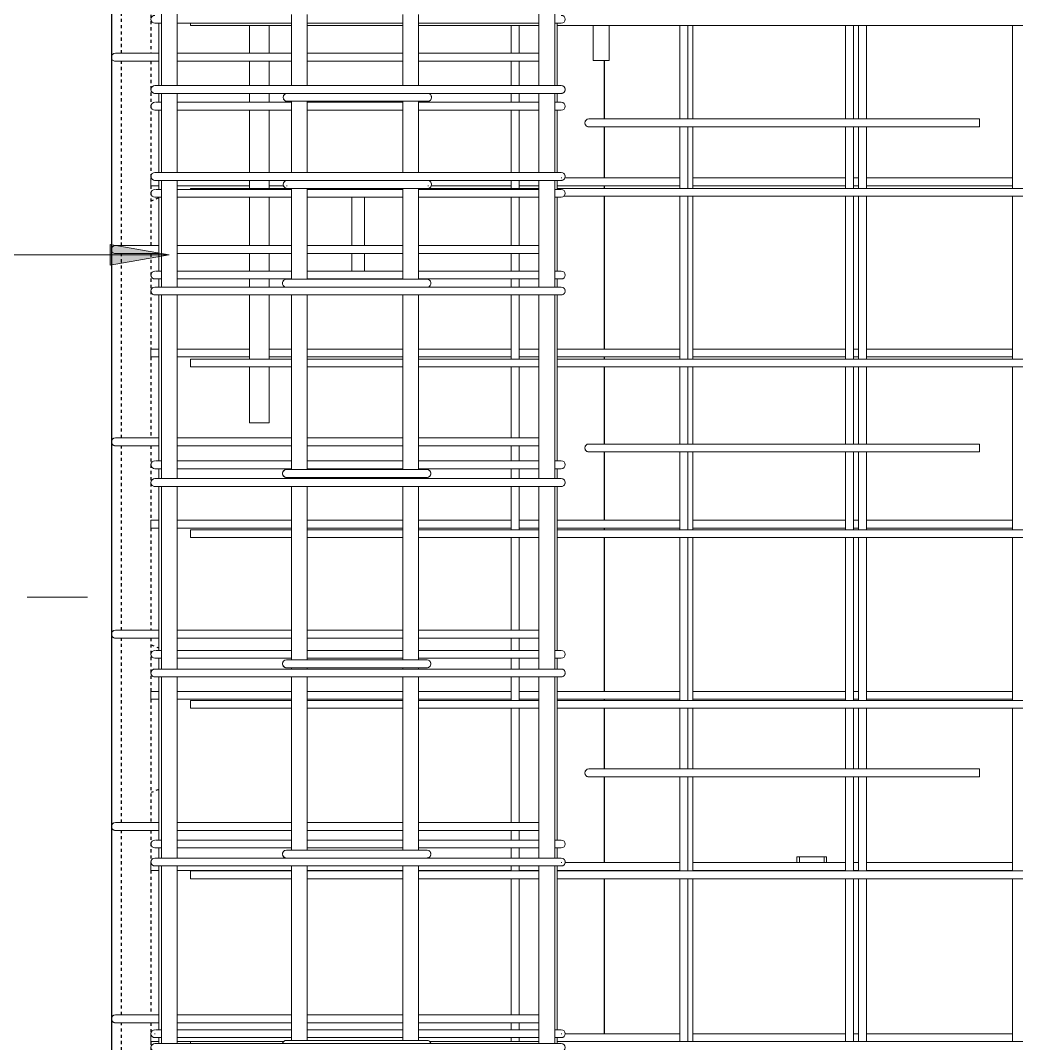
# Model space of a CAD drawing. Header units: millimetres. Extents: x -1228 to 17985, y -2296 to 18684.
# Drawn here: x 996 to 2006, y 1411 to 2448 of the extents above; entities that cross this region are included whole.
import ezdxf

# ---------------------------------------------------------------- set-up
doc = ezdxf.new("R2010")
doc.units = ezdxf.units.MM
doc.linetypes.add('Dash', pattern=[6.36, 3.18, -3.18])
for name, color, linetype, lineweight in [('A-GENM', 13, 'Continuous', 18), ('A-WALL', 113, 'Continuous', 25), ('A-WALL-HDLN', 110, 'Dash', 25), ('G-ANNO-SYMB', 111, 'Continuous', 9), ('S-RBAR', 171, 'Continuous', 18), ('S-RBAR-IDEN', 171, 'Continuous', 9)]:
    doc.layers.add(name, color=color, linetype=linetype, lineweight=lineweight)

# ---------------------------------------------------------------- blocks, each defined once
blk = doc.blocks.new('RR spread anchor face based - RR-SA-2_5-150-V2-Elevation Front Copy 1')
at = {"layer": 'A-GENM'}
for p, q in [((1783.8, 1600), (1786.3, 1600)), ((1783.8, 1594.1), (1783.8, 1600)), ((1786.3, 1600), (1811.3, 1600)), ((1786.3, 1600), (1786.3, 1594.1)), ((1811.3, 1600), (1813.8, 1600)), ((1811.3, 1600), (1811.3, 1594.1)), ((1813.8, 1600), (1813.8, 1594.1))]:
    blk.add_line(p, q, dxfattribs=at)
blk = doc.blocks.new('12_7Ø_ Lifting Insert_COLUMN - 12_9Ø Lifting insert-V6-Elevation Front Copy 1')
at = {"layer": 'A-GENM', "flags": 128}
for points in [[(1332.5, 2268.9), (1332.5, 2257.2), (1332.5, 2237.2), (1332.5, 2219.8)], [(1345.2, 2219.8), (1345.2, 2222.8), (1345.2, 2242.8), (1345.2, 2262.3), (1345.2, 2268.9)], [(1332.5, 2211.8), (1332.5, 2201.8), (1332.5, 2194)], [(1345.2, 2194.1), (1345.2, 2205.6), (1345.2, 2211.8)]]:
    blk.add_lwpolyline(points, dxfattribs=at)

msp = doc.modelspace()

# ---------------------------------------------------------------- hatches: boundary and pattern name
at = {"layer": 'S-RBAR-IDEN'}
msp.add_hatch(color=256, dxfattribs=at).paths.add_polyline_path([(1147.4, 2210.5), (1087.4, 2221.1), (1087.4, 2200)])

# ---------------------------------------------------------------- linework, layer by layer
at = {"layer": 'A-WALL'}
for p, q in [((1088.8, 3040), (1088.8, -1395)), ((1588.8, 2348.3), (1588.8, 2407.5)), ((1588.8, 2288.5), (1588.8, 2340.3)), ((1588.8, 2277.9), (1588.8, 2280.5)), ((1588.8, 2114.9), (1588.8, 2269.9)), ((1588.8, 2104.8), (1588.8, 2106.9)), ((1588.8, 2018.6), (1588.8, 2096.8)), ((1588.8, 1941.3), (1588.8, 2010.6)), ((1588.8, 1931.7), (1588.8, 1933.3)), ((1588.8, 1767.7), (1588.8, 1923.7)), ((1588.8, 1758.6), (1588.8, 1759.7)), ((1588.8, 1689), (1588.8, 1750.6)), ((1588.8, 1594.1), (1588.8, 1681)), ((1588.8, 1585.6), (1588.8, 1586.1)), ((1588.8, 1420.5), (1588.8, 1577.6))]:
    msp.add_line(p, q, dxfattribs=at)
at = {"layer": 'A-WALL-HDLN'}
for p, q in [((1098.8, 2414.9), (1098.8, 2601.9)), ((1128.8, 2454), (1128.8, 2414.9)), ((1098.8, 2219.8), (1098.8, 2406.9)), ((1128.8, 2406.9), (1128.8, 2288.5)), ((1128.8, 2280.5), (1128.8, 2219.8)), ((1136.8, 2268.2), (1128.9, 2265)), ((1098.8, 2024.8), (1098.8, 2211.8)), ((1128.8, 2211.8), (1128.8, 2114.9)), ((1128.8, 2106.9), (1128.8, 2024.8)), ((1098.8, 1829.7), (1098.8, 2016.8)), ((1128.8, 2016.8), (1128.8, 1941.3)), ((1128.8, 1933.3), (1128.8, 1829.7)), ((1098.8, 1634.7), (1098.8, 1821.7)), ((1128.8, 1821.7), (1128.8, 1767.7)), ((1128.9, 1815), (1136.8, 1811.8)), ((1128.8, 1759.7), (1128.8, 1634.7)), ((1136.8, 1668.2), (1128.9, 1665)), ((1098.8, 1439.6), (1098.8, 1626.7)), ((1128.8, 1626.7), (1128.8, 1594.1)), ((1128.8, 1586.1), (1128.8, 1439.6)), ((1098.8, 1244.6), (1098.8, 1431.6)), ((1128.8, 1431.6), (1128.8, 1420.5)), ((1128.8, 1412.5), (1128.8, 1246.9))]:
    msp.add_line(p, q, dxfattribs=at)
at = {"layer": 'G-ANNO-SYMB'}
msp.add_line((1064.6, 1863.2), (1003.4, 1863.2), dxfattribs=at)
at = {"layer": 'S-RBAR'}
for p, q in [((1139.4, 2382.2), (1139.4, 2462.5)), ((1155.4, 2382.2), (1155.4, 2462.5)), ((1522.2, 2382.2), (1522.2, 2462.5)), ((1538.2, 2382.2), (1538.2, 2462.5)), ((1271.2, 2382.2), (1271.2, 2454.4)), ((1287.2, 2382.2), (1287.2, 2454.4)), ((1384.2, 2382.2), (1384.2, 2454.4)), ((1400.2, 2382.2), (1400.2, 2454.4)), ((1132.8, 2445.4), (1138.9, 2445.4)), ((1136.8, 2382.2), (1136.8, 2445.4)), ((1271.2, 2445.4), (1155.4, 2445.4)), ((1168.8, 2443), (1168.8, 2445.4)), ((1168.8, 2443), (1271.2, 2443)), ((1228.8, 2414.9), (1228.8, 2443)), ((1248.8, 2414.9), (1248.8, 2443)), ((1384.2, 2445.4), (1287.2, 2445.4)), ((1287.2, 2443), (1384.2, 2443)), ((1522.2, 2445.4), (1400.2, 2445.4)), ((1400.2, 2443), (1522.2, 2443)), ((1494.1, 2414.9), (1494.1, 2443)), ((1502.1, 2414.9), (1502.1, 2443)), ((1538.3, 2445.4), (1544.8, 2445.4)), ((1540.8, 2382.2), (1540.8, 2445.4)), ((1540.8, 2443), (2518.8, 2443)), ((1577.3, 2407.5), (1577.3, 2443)), ((1593.3, 2407.5), (1593.3, 2443)), ((1665.1, 2348.3), (1665.1, 2443)), ((1673.1, 2348.3), (1673.1, 2443)), ((1678.2, 2348.3), (1678.2, 2443)), ((1833, 2348.3), (1833, 2443)), ((1841, 2348.3), (1841, 2443)), ((1846.3, 2348.3), (1846.3, 2443)), ((1854.3, 2348.3), (1854.3, 2443)), ((2002.4, 2277.9), (2002.4, 2443)), ((1112.8, 2414.9), (1092.8, 2414.9)), ((1112.8, 2414.9), (1136.8, 2414.9)), ((1155.4, 2414.9), (1271.2, 2414.9)), ((1287.2, 2414.9), (1384.2, 2414.9)), ((1400.2, 2414.9), (1522.2, 2414.9)), ((1593.3, 2407.5), (1577.3, 2407.5)), ((1112.8, 2406.9), (1092.8, 2406.9)), ((1112.8, 2406.9), (1136.8, 2406.9)), ((1155.4, 2406.9), (1271.2, 2406.9)), ((1228.8, 2382.2), (1228.8, 2406.9)), ((1248.8, 2382.2), (1248.8, 2406.9)), ((1287.2, 2406.9), (1384.2, 2406.9)), ((1400.2, 2406.9), (1522.2, 2406.9)), ((1494.1, 2382.2), (1494.1, 2406.9)), ((1502.1, 2382.2), (1502.1, 2406.9)), ((1152.8, 2382.2), (1132.8, 2382.2)), ((1152.8, 2382.2), (1524.8, 2382.2)), ((1544.8, 2382.2), (1524.8, 2382.2)), ((1544.8, 2382.2), (1524.8, 2382.2)), ((1152.8, 2374.2), (1132.8, 2374.2)), ((1136.8, 2365.2), (1136.8, 2374.2)), ((1139.4, 2294), (1139.4, 2374.2)), ((1152.8, 2374.2), (1524.8, 2374.2)), ((1155.4, 2294), (1155.4, 2374.2)), ((1228.8, 2365.2), (1228.8, 2374.2)), ((1248.8, 2365.2), (1248.8, 2374.2)), ((1286.9, 2374.2), (1266.9, 2374.2)), ((1286.9, 2374.2), (1266.9, 2374.2)), ((1272.8, 2366.2), (1266.9, 2366.2)), ((1272.8, 2366.2), (1266.9, 2366.2)), ((1271.2, 2294), (1271.2, 2366.2)), ((1286.9, 2366.2), (1272.8, 2366.2)), ((1286.9, 2374.2), (1389.4, 2374.2)), ((1286.9, 2366.2), (1389.4, 2366.2)), ((1287.2, 2294), (1287.2, 2366.2)), ((1384.2, 2294), (1384.2, 2366.2)), ((1409.4, 2374.2), (1389.4, 2374.2)), ((1409.4, 2366.2), (1389.4, 2366.2)), ((1400.2, 2294), (1400.2, 2366.2)), ((1494.1, 2365.2), (1494.1, 2374.2)), ((1502.1, 2365.2), (1502.1, 2374.2)), ((1522.2, 2294), (1522.2, 2374.2)), ((1538.9, 2374.2), (1524.8, 2374.2)), ((1538.2, 2294), (1538.2, 2374.2)), ((1544.8, 2374.2), (1538.9, 2374.2)), ((1544.8, 2374.2), (1538.9, 2374.2)), ((1540.8, 2365.2), (1540.8, 2374.2)), ((1132.8, 2357.2), (1138.9, 2357.2)), ((1133.5, 2365.2), (1138.7, 2365.2)), ((1136.8, 2294), (1136.8, 2357.2)), ((1138.7, 2365.2), (1139.3, 2365.2)), ((1271.2, 2365.2), (1155.4, 2365.2)), ((1271.2, 2357.2), (1155.4, 2357.2)), ((1228.8, 2294), (1228.8, 2357.2)), ((1248.8, 2294), (1248.8, 2357.2)), ((1384.2, 2365.2), (1287.2, 2365.2)), ((1384.2, 2357.2), (1287.2, 2357.2)), ((1522.2, 2365.2), (1400.2, 2365.2)), ((1522.2, 2357.2), (1400.2, 2357.2)), ((1494.1, 2294), (1494.1, 2357.2)), ((1502.1, 2294), (1502.1, 2357.2)), ((1538.3, 2365.2), (1538.9, 2365.2)), ((1538.3, 2357.2), (1544.8, 2357.2)), ((1538.9, 2365.2), (1544.8, 2365.2)), ((1540.8, 2294), (1540.8, 2357.2)), ((1608.8, 2348.3), (1572.8, 2348.3)), ((1608.8, 2348.3), (1968.8, 2348.3)), ((1968.8, 2340.3), (1968.8, 2348.3)), ((1608.8, 2340.3), (1572.8, 2340.3)), ((1608.8, 2340.3), (1968.8, 2340.3)), ((1665.1, 2277.9), (1665.1, 2340.3)), ((1673.1, 2277.9), (1673.1, 2340.3)), ((1678.2, 2277.9), (1678.2, 2340.3)), ((1833, 2277.9), (1833, 2340.3)), ((1841, 2277.9), (1841, 2340.3)), ((1846.3, 2277.9), (1846.3, 2340.3)), ((1854.3, 2277.9), (1854.3, 2340.3)), ((1152.8, 2294), (1132.8, 2294)), ((1152.8, 2294), (1524.8, 2294)), ((1544.8, 2294), (1524.8, 2294)), ((1544.8, 2294), (1524.8, 2294)), ((1128.8, 2288.5), (1129.3, 2288.5)), ((1128.8, 2280.5), (1128.8, 2288.5)), ((1152.8, 2286), (1132.8, 2286)), ((1136.8, 2276.9), (1136.8, 2286)), ((1139.4, 2177.8), (1139.4, 2286)), ((1152.8, 2286), (1524.8, 2286)), ((1155.4, 2177.8), (1155.4, 2286)), ((1228.8, 2277.9), (1228.8, 2286)), ((1248.8, 2277.9), (1248.8, 2286)), ((1286.9, 2285.9), (1266.9, 2285.9)), ((1286.9, 2285.9), (1266.9, 2285.9)), ((1286.9, 2285.9), (1389.4, 2285.9)), ((1409.4, 2285.9), (1389.4, 2285.9)), ((1494.1, 2277.9), (1494.1, 2286)), ((1502.1, 2277.9), (1502.1, 2286)), ((1522.2, 2177.8), (1522.2, 2286)), ((1538.9, 2286), (1524.8, 2286)), ((1538.2, 2177.8), (1538.2, 2286)), ((1544.8, 2286), (1538.9, 2286)), ((1544.8, 2286), (1538.9, 2286)), ((1540.8, 2276.9), (1540.8, 2286)), ((1544.8, 2288.5), (1545.5, 2288.5)), ((1548.3, 2288.5), (1665.1, 2288.5)), ((1678.2, 2288.5), (1833, 2288.5)), ((1841, 2288.5), (1846.3, 2288.5)), ((1854.3, 2288.5), (2002.4, 2288.5)), ((1128.8, 2280.5), (1136.8, 2280.5)), ((1133.5, 2276.9), (1138.7, 2276.9)), ((1138.7, 2276.9), (1139.3, 2276.9)), ((1155.4, 2280.5), (1228.8, 2280.5)), ((1271.2, 2276.9), (1155.4, 2276.9)), ((1168.8, 2277.9), (1266.9, 2277.9)), ((1168.8, 2276.9), (1168.8, 2277.9)), ((1248.8, 2280.5), (1263.4, 2280.5)), ((1266.2, 2280.5), (1266.9, 2280.5)), ((1272.8, 2277.9), (1266.9, 2277.9)), ((1272.8, 2277.9), (1266.9, 2277.9)), ((1271.2, 2185.7), (1271.2, 2277.9)), ((1286.9, 2277.9), (1272.8, 2277.9)), ((1286.9, 2277.9), (1389.4, 2277.9)), ((1287.2, 2185.7), (1287.2, 2277.9)), ((1384.2, 2276.9), (1287.2, 2276.9)), ((1384.2, 2185.7), (1384.2, 2277.9)), ((1409.4, 2277.9), (1389.4, 2277.9)), ((1400.2, 2185.7), (1400.2, 2277.9)), ((1522.2, 2276.9), (1400.2, 2276.9)), ((1409.4, 2280.5), (1410.2, 2280.5)), ((1409.4, 2277.9), (1522.2, 2277.9)), ((1413, 2280.5), (1494.1, 2280.5)), ((1502.1, 2280.5), (1522.2, 2280.5)), ((1538.3, 2276.9), (1538.9, 2276.9)), ((1538.9, 2276.9), (1544.8, 2276.9)), ((1540.8, 2280.5), (1665.1, 2280.5)), ((1540.8, 2277.9), (2518.8, 2277.9)), ((1678.2, 2280.5), (1833, 2280.5)), ((1841, 2280.5), (1846.3, 2280.5)), ((1854.3, 2280.5), (2002.4, 2280.5)), ((1132.8, 2268.9), (1138.9, 2268.9)), ((1136.8, 2194), (1136.8, 2268.9)), ((1271.2, 2268.9), (1155.4, 2268.9)), ((1228.8, 2219.8), (1228.8, 2268.9)), ((1248.8, 2219.8), (1248.8, 2268.9)), ((1384.2, 2268.9), (1287.2, 2268.9)), ((1522.2, 2268.9), (1400.2, 2268.9)), ((1494.1, 2219.8), (1494.1, 2268.9)), ((1502.1, 2219.8), (1502.1, 2268.9)), ((1538.3, 2268.9), (1544.8, 2268.9)), ((1540.8, 2194), (1540.8, 2268.9)), ((1547.2, 2269.9), (2518.8, 2269.9)), ((1665.1, 2104.8), (1665.1, 2269.9)), ((1673.1, 2104.8), (1673.1, 2269.9)), ((1678.2, 2104.8), (1678.2, 2269.9)), ((1833, 2104.8), (1833, 2269.9)), ((1841, 2104.8), (1841, 2269.9)), ((1846.3, 2104.8), (1846.3, 2269.9)), ((1854.3, 2104.8), (1854.3, 2269.9)), ((2002.4, 2104.8), (2002.4, 2269.9)), ((1112.8, 2219.8), (1092.8, 2219.8)), ((1112.8, 2211.8), (1092.8, 2211.8)), ((1112.8, 2219.8), (1136.8, 2219.8)), ((1112.8, 2211.8), (1136.8, 2211.8)), ((1155.4, 2219.8), (1271.2, 2219.8)), ((1155.4, 2211.8), (1271.2, 2211.8)), ((1228.8, 2194), (1228.8, 2211.8)), ((1248.8, 2194), (1248.8, 2211.8)), ((1287.2, 2219.8), (1384.2, 2219.8)), ((1287.2, 2211.8), (1384.2, 2211.8)), ((1400.2, 2219.8), (1522.2, 2219.8)), ((1400.2, 2211.8), (1522.2, 2211.8)), ((1494.1, 2194), (1494.1, 2211.8)), ((1502.1, 2194), (1502.1, 2211.8)), ((1133.5, 2194), (1138.7, 2194)), ((1138.7, 2194), (1139.3, 2194)), ((1271.2, 2194), (1155.4, 2194)), ((1384.2, 2194), (1287.2, 2194)), ((1522.2, 2194), (1400.2, 2194)), ((1538.3, 2194), (1538.9, 2194)), ((1538.9, 2194), (1544.8, 2194)), ((1132.8, 2186), (1138.9, 2186)), ((1136.8, 2177.8), (1136.8, 2186)), ((1271.2, 2186), (1155.4, 2186)), ((1228.8, 2177.8), (1228.8, 2186)), ((1248.8, 2177.8), (1248.8, 2186)), ((1286.2, 2185.7), (1266.2, 2185.7)), ((1286.2, 2185.7), (1272.1, 2185.7)), ((1286.2, 2185.7), (1388.7, 2185.7)), ((1384.2, 2186), (1287.2, 2186)), ((1408.7, 2185.7), (1388.7, 2185.7)), ((1522.2, 2186), (1400.2, 2186)), ((1494.1, 2177.8), (1494.1, 2186)), ((1502.1, 2177.8), (1502.1, 2186)), ((1538.3, 2186), (1544.8, 2186)), ((1540.8, 2177.8), (1540.8, 2186)), ((1152.8, 2177.8), (1132.8, 2177.8)), ((1152.8, 2169.8), (1132.8, 2169.8)), ((1136.8, 2001.6), (1136.8, 2169.8)), ((1139.4, 1983.5), (1139.4, 2169.8)), ((1152.8, 2177.8), (1524.8, 2177.8)), ((1152.8, 2169.8), (1524.8, 2169.8)), ((1155.4, 1983.5), (1155.4, 2169.8)), ((1228.8, 2104.8), (1228.8, 2169.8)), ((1248.8, 2104.8), (1248.8, 2169.8)), ((1271.2, 1992.7), (1271.2, 2169.8)), ((1286.2, 2177.7), (1388.7, 2177.7)), ((1287.2, 1992.7), (1287.2, 2169.8)), ((1384.2, 1992.7), (1384.2, 2169.8)), ((1400.2, 1992.7), (1400.2, 2169.8)), ((1494.1, 2104.8), (1494.1, 2169.8)), ((1502.1, 2104.8), (1502.1, 2169.8)), ((1522.2, 1983.5), (1522.2, 2169.8)), ((1544.8, 2177.8), (1524.8, 2177.8)), ((1544.8, 2177.8), (1524.8, 2177.8)), ((1538.9, 2169.8), (1524.8, 2169.8)), ((1538.2, 1983.5), (1538.2, 2169.8)), ((1544.8, 2169.8), (1538.9, 2169.8)), ((1544.8, 2169.8), (1538.9, 2169.8)), ((1540.8, 2001.6), (1540.8, 2169.8)), ((1128.8, 2114.9), (1136.8, 2114.9)), ((1128.8, 2106.9), (1128.8, 2114.9)), ((1128.8, 2106.9), (1136.8, 2106.9)), ((1155.4, 2114.9), (1228.8, 2114.9)), ((1155.4, 2106.9), (1228.8, 2106.9)), ((1248.8, 2114.9), (1271.2, 2114.9)), ((1248.8, 2106.9), (1271.2, 2106.9)), ((1287.2, 2114.9), (1384.2, 2114.9)), ((1287.2, 2106.9), (1384.2, 2106.9)), ((1400.2, 2114.9), (1494.1, 2114.9)), ((1400.2, 2106.9), (1494.1, 2106.9)), ((1502.1, 2114.9), (1522.2, 2114.9)), ((1502.1, 2106.9), (1522.2, 2106.9)), ((1540.8, 2114.9), (1665.1, 2114.9)), ((1540.8, 2106.9), (1665.1, 2106.9)), ((1678.2, 2114.9), (1833, 2114.9)), ((1678.2, 2106.9), (1833, 2106.9)), ((1841, 2114.9), (1846.3, 2114.9)), ((1841, 2106.9), (1846.3, 2106.9)), ((1854.3, 2114.9), (2002.4, 2114.9)), ((1854.3, 2106.9), (2002.4, 2106.9)), ((1168.8, 2104.8), (1271.2, 2104.8)), ((1168.8, 2096.8), (1168.8, 2104.8)), ((1168.8, 2096.8), (1271.2, 2096.8)), ((1228.8, 2040), (1228.8, 2096.8)), ((1248.8, 2040), (1248.8, 2096.8)), ((1287.2, 2104.8), (1384.2, 2104.8)), ((1287.2, 2096.8), (1384.2, 2096.8)), ((1400.2, 2104.8), (1522.2, 2104.8)), ((1400.2, 2096.8), (1522.2, 2096.8)), ((1494.1, 2024.8), (1494.1, 2096.8)), ((1502.1, 2024.8), (1502.1, 2096.8)), ((1540.8, 2104.8), (2518.8, 2104.8)), ((1540.8, 2096.8), (2518.8, 2096.8)), ((1665.1, 2018.6), (1665.1, 2096.8)), ((1673.1, 2018.6), (1673.1, 2096.8)), ((1678.2, 2018.6), (1678.2, 2096.8)), ((1833, 2018.6), (1833, 2096.8)), ((1841, 2018.6), (1841, 2096.8)), ((1846.3, 2018.6), (1846.3, 2096.8)), ((1854.3, 2018.6), (1854.3, 2096.8)), ((2002.4, 1931.7), (2002.4, 2096.8)), ((1248.8, 2040), (1228.8, 2040)), ((1112.8, 2024.8), (1092.8, 2024.8)), ((1112.8, 2024.8), (1136.8, 2024.8)), ((1155.4, 2024.8), (1271.2, 2024.8)), ((1287.2, 2024.8), (1384.2, 2024.8)), ((1400.2, 2024.8), (1522.2, 2024.8)), ((1112.8, 2016.8), (1092.8, 2016.8)), ((1112.8, 2016.8), (1136.8, 2016.8)), ((1155.4, 2016.8), (1271.2, 2016.8)), ((1287.2, 2016.8), (1384.2, 2016.8)), ((1400.2, 2016.8), (1522.2, 2016.8)), ((1494.1, 2001.6), (1494.1, 2016.8)), ((1502.1, 2001.6), (1502.1, 2016.8)), ((1608.8, 2018.6), (1572.8, 2018.6)), ((1608.8, 2018.6), (1968.8, 2018.6)), ((1968.8, 2010.6), (1968.8, 2018.6)), ((1608.8, 2010.6), (1572.8, 2010.6)), ((1608.8, 2010.6), (1968.8, 2010.6)), ((1665.1, 1931.7), (1665.1, 2010.6)), ((1673.1, 1931.7), (1673.1, 2010.6)), ((1678.2, 1931.7), (1678.2, 2010.6)), ((1833, 1931.7), (1833, 2010.6)), ((1841, 1931.7), (1841, 2010.6)), ((1846.3, 1931.7), (1846.3, 2010.6)), ((1854.3, 1931.7), (1854.3, 2010.6)), ((1132.8, 1993.6), (1138.9, 1993.6)), ((1133.5, 2001.6), (1138.7, 2001.6)), ((1136.8, 1983.5), (1136.8, 1993.6)), ((1138.7, 2001.6), (1139.3, 2001.6)), ((1271.2, 2001.6), (1155.4, 2001.6)), ((1271.2, 1993.6), (1155.4, 1993.6)), ((1286.2, 1992.7), (1266.2, 1992.7)), ((1286.2, 1992.7), (1272.1, 1992.7)), ((1286.2, 1992.7), (1388.7, 1992.7)), ((1384.2, 2001.6), (1287.2, 2001.6)), ((1384.2, 1993.6), (1287.2, 1993.6)), ((1408.7, 1992.7), (1388.7, 1992.7)), ((1522.2, 2001.6), (1400.2, 2001.6)), ((1522.2, 1993.6), (1400.2, 1993.6)), ((1494.1, 1983.5), (1494.1, 1993.6)), ((1502.1, 1983.5), (1502.1, 1993.6)), ((1538.3, 2001.6), (1538.9, 2001.6)), ((1538.3, 1993.6), (1544.8, 1993.6)), ((1538.9, 2001.6), (1544.8, 2001.6)), ((1540.8, 1983.5), (1540.8, 1993.6)), ((1152.8, 1983.5), (1132.8, 1983.5)), ((1152.8, 1983.5), (1524.8, 1983.5)), ((1272.1, 1984.7), (1266.2, 1984.7)), ((1271.2, 1983.5), (1271.2, 1984.7)), ((1286.2, 1984.7), (1272.1, 1984.7)), ((1286.2, 1984.7), (1388.7, 1984.7)), ((1287.2, 1983.5), (1287.2, 1984.7)), ((1384.2, 1983.5), (1384.2, 1984.7)), ((1408.7, 1984.7), (1388.7, 1984.7)), ((1400.2, 1983.5), (1400.2, 1984.7)), ((1544.8, 1983.5), (1524.8, 1983.5)), ((1544.8, 1983.5), (1524.8, 1983.5)), ((1152.8, 1975.5), (1132.8, 1975.5)), ((1136.8, 1809.3), (1136.8, 1975.5)), ((1139.4, 1790.4), (1139.4, 1975.5)), ((1152.8, 1975.5), (1524.8, 1975.5)), ((1155.4, 1790.4), (1155.4, 1975.5)), ((1271.2, 1799.7), (1271.2, 1975.5)), ((1287.2, 1799.7), (1287.2, 1975.5)), ((1384.2, 1799.7), (1384.2, 1975.5)), ((1400.2, 1799.7), (1400.2, 1975.5)), ((1494.1, 1931.7), (1494.1, 1975.5)), ((1502.1, 1931.7), (1502.1, 1975.5)), ((1522.2, 1790.4), (1522.2, 1975.5)), ((1538.9, 1975.5), (1524.8, 1975.5)), ((1538.2, 1790.4), (1538.2, 1975.5)), ((1544.8, 1975.5), (1538.9, 1975.5)), ((1544.8, 1975.5), (1538.9, 1975.5)), ((1540.8, 1809.3), (1540.8, 1975.5)), ((1128.8, 1941.3), (1136.8, 1941.3)), ((1128.8, 1933.3), (1128.8, 1941.3)), ((1155.4, 1941.3), (1271.2, 1941.3)), ((1287.2, 1941.3), (1384.2, 1941.3)), ((1400.2, 1941.3), (1494.1, 1941.3)), ((1502.1, 1941.3), (1522.2, 1941.3)), ((1540.8, 1941.3), (1665.1, 1941.3)), ((1678.2, 1941.3), (1833, 1941.3)), ((1841, 1941.3), (1846.3, 1941.3)), ((1854.3, 1941.3), (2002.4, 1941.3)), ((1128.8, 1933.3), (1136.8, 1933.3)), ((1155.4, 1933.3), (1271.2, 1933.3)), ((1168.8, 1931.7), (1271.2, 1931.7)), ((1168.8, 1923.7), (1168.8, 1931.7)), ((1287.2, 1933.3), (1384.2, 1933.3)), ((1287.2, 1931.7), (1384.2, 1931.7)), ((1400.2, 1933.3), (1494.1, 1933.3)), ((1400.2, 1931.7), (1522.2, 1931.7)), ((1502.1, 1933.3), (1522.2, 1933.3)), ((1540.8, 1933.3), (1665.1, 1933.3)), ((1540.8, 1931.7), (2518.8, 1931.7)), ((1678.2, 1933.3), (1833, 1933.3)), ((1841, 1933.3), (1846.3, 1933.3)), ((1854.3, 1933.3), (2002.4, 1933.3)), ((1168.8, 1923.7), (1271.2, 1923.7)), ((1287.2, 1923.7), (1384.2, 1923.7)), ((1400.2, 1923.7), (1522.2, 1923.7)), ((1494.1, 1829.7), (1494.1, 1923.7)), ((1502.1, 1829.7), (1502.1, 1923.7)), ((1540.8, 1923.7), (2518.8, 1923.7)), ((1665.1, 1758.6), (1665.1, 1923.7)), ((1673.1, 1758.6), (1673.1, 1923.7)), ((1678.2, 1758.6), (1678.2, 1923.7)), ((1833, 1758.6), (1833, 1923.7)), ((1841, 1758.6), (1841, 1923.7)), ((1846.3, 1758.6), (1846.3, 1923.7)), ((1854.3, 1758.6), (1854.3, 1923.7)), ((2002.4, 1758.6), (2002.4, 1923.7)), ((1112.8, 1829.7), (1092.8, 1829.7)), ((1112.8, 1829.7), (1136.8, 1829.7)), ((1155.4, 1829.7), (1271.2, 1829.7)), ((1287.2, 1829.7), (1384.2, 1829.7)), ((1400.2, 1829.7), (1522.2, 1829.7)), ((1112.8, 1821.7), (1092.8, 1821.7)), ((1112.8, 1821.7), (1136.8, 1821.7)), ((1155.4, 1821.7), (1271.2, 1821.7)), ((1287.2, 1821.7), (1384.2, 1821.7)), ((1400.2, 1821.7), (1522.2, 1821.7)), ((1494.1, 1809.3), (1494.1, 1821.7)), ((1502.1, 1809.3), (1502.1, 1821.7)), ((1133.5, 1809.3), (1138.7, 1809.3)), ((1138.7, 1809.3), (1139.3, 1809.3)), ((1271.2, 1809.3), (1155.4, 1809.3)), ((1384.2, 1809.3), (1287.2, 1809.3)), ((1522.2, 1809.3), (1400.2, 1809.3)), ((1538.3, 1809.3), (1538.9, 1809.3)), ((1538.9, 1809.3), (1544.8, 1809.3)), ((1132.8, 1801.3), (1138.9, 1801.3)), ((1136.8, 1790.4), (1136.8, 1801.3)), ((1271.2, 1801.3), (1155.4, 1801.3)), ((1286.2, 1799.7), (1266.2, 1799.7)), ((1286.2, 1799.7), (1272.1, 1799.7)), ((1286.2, 1799.7), (1388.7, 1799.7)), ((1384.2, 1801.3), (1287.2, 1801.3)), ((1408.7, 1799.7), (1388.7, 1799.7)), ((1522.2, 1801.3), (1400.2, 1801.3)), ((1494.1, 1790.4), (1494.1, 1801.3)), ((1502.1, 1790.4), (1502.1, 1801.3)), ((1538.3, 1801.3), (1544.8, 1801.3)), ((1540.8, 1790.4), (1540.8, 1801.3)), ((1152.8, 1790.4), (1132.8, 1790.4)), ((1152.8, 1790.4), (1524.8, 1790.4)), ((1272.1, 1791.7), (1266.2, 1791.7)), ((1271.2, 1790.4), (1271.2, 1791.7)), ((1286.2, 1791.7), (1272.1, 1791.7)), ((1286.2, 1791.7), (1388.7, 1791.7)), ((1287.2, 1790.4), (1287.2, 1791.7)), ((1384.2, 1790.4), (1384.2, 1791.7)), ((1408.7, 1791.7), (1388.7, 1791.7)), ((1400.2, 1790.4), (1400.2, 1791.7)), ((1544.8, 1790.4), (1524.8, 1790.4)), ((1544.8, 1790.4), (1524.8, 1790.4)), ((1152.8, 1782.4), (1132.8, 1782.4)), ((1136.8, 1616.9), (1136.8, 1782.4)), ((1139.4, 1599), (1139.4, 1782.4)), ((1152.8, 1782.4), (1524.8, 1782.4)), ((1155.4, 1599), (1155.4, 1782.4)), ((1271.2, 1606.7), (1271.2, 1782.4)), ((1287.2, 1606.7), (1287.2, 1782.4)), ((1384.2, 1606.7), (1384.2, 1782.4)), ((1400.2, 1606.7), (1400.2, 1782.4)), ((1494.1, 1758.6), (1494.1, 1782.4)), ((1502.1, 1758.6), (1502.1, 1782.4)), ((1522.2, 1599), (1522.2, 1782.4)), ((1538.9, 1782.4), (1524.8, 1782.4)), ((1538.2, 1599), (1538.2, 1782.4)), ((1544.8, 1782.4), (1538.9, 1782.4)), ((1544.8, 1782.4), (1538.9, 1782.4)), ((1540.8, 1616.9), (1540.8, 1782.4)), ((1128.8, 1767.7), (1136.8, 1767.7)), ((1128.8, 1759.7), (1128.8, 1767.7)), ((1155.4, 1767.7), (1271.2, 1767.7)), ((1287.2, 1767.7), (1384.2, 1767.7)), ((1400.2, 1767.7), (1494.1, 1767.7)), ((1502.1, 1767.7), (1522.2, 1767.7)), ((1540.8, 1767.7), (1665.1, 1767.7)), ((1678.2, 1767.7), (1833, 1767.7)), ((1841, 1767.7), (1846.3, 1767.7)), ((1854.3, 1767.7), (2002.4, 1767.7)), ((1128.8, 1759.7), (1136.8, 1759.7)), ((1155.4, 1759.7), (1271.2, 1759.7)), ((1168.8, 1758.6), (1271.2, 1758.6)), ((1168.8, 1750.6), (1168.8, 1758.6)), ((1287.2, 1759.7), (1384.2, 1759.7)), ((1287.2, 1758.6), (1384.2, 1758.6)), ((1400.2, 1759.7), (1494.1, 1759.7)), ((1400.2, 1758.6), (1522.2, 1758.6)), ((1502.1, 1759.7), (1522.2, 1759.7)), ((1540.8, 1759.7), (1665.1, 1759.7)), ((1540.8, 1758.6), (2518.8, 1758.6)), ((1678.2, 1759.7), (1833, 1759.7)), ((1841, 1759.7), (1846.3, 1759.7)), ((1854.3, 1759.7), (2002.4, 1759.7)), ((1168.8, 1750.6), (1271.2, 1750.6)), ((1287.2, 1750.6), (1384.2, 1750.6)), ((1400.2, 1750.6), (1522.2, 1750.6)), ((1494.1, 1634.7), (1494.1, 1750.2)), ((1502.1, 1634.7), (1502.1, 1750.2)), ((1540.8, 1750.6), (2518.8, 1750.6)), ((1665.1, 1689), (1665.1, 1750.6)), ((1673.1, 1689), (1673.1, 1750.6)), ((1678.2, 1689), (1678.2, 1750.6)), ((1833, 1689), (1833, 1750.6)), ((1841, 1689), (1841, 1750.6)), ((1846.3, 1689), (1846.3, 1750.6)), ((1854.3, 1689), (1854.3, 1750.6)), ((2002.4, 1585.6), (2002.4, 1750.6)), ((1608.8, 1689), (1572.8, 1689)), ((1608.8, 1689), (1968.8, 1689)), ((1968.8, 1681), (1968.8, 1689)), ((1608.8, 1681), (1572.8, 1681)), ((1608.8, 1681), (1968.8, 1681)), ((1665.1, 1585.6), (1665.1, 1681)), ((1673.1, 1585.6), (1673.1, 1681)), ((1678.2, 1585.6), (1678.2, 1681)), ((1833, 1585.6), (1833, 1681)), ((1841, 1585.6), (1841, 1681)), ((1846.3, 1585.6), (1846.3, 1681)), ((1854.3, 1585.6), (1854.3, 1681)), ((1112.8, 1634.7), (1092.8, 1634.7)), ((1112.8, 1634.7), (1136.8, 1634.7)), ((1155.4, 1634.7), (1271.2, 1634.7)), ((1287.2, 1634.7), (1384.2, 1634.7)), ((1400.2, 1634.7), (1522.2, 1634.7)), ((1112.8, 1626.7), (1092.8, 1626.7)), ((1112.8, 1626.7), (1136.8, 1626.7)), ((1155.4, 1626.7), (1271.2, 1626.7)), ((1287.2, 1626.7), (1384.2, 1626.7)), ((1400.2, 1626.7), (1522.2, 1626.7)), ((1494.1, 1616.9), (1494.1, 1626.7)), ((1502.1, 1616.9), (1502.1, 1626.7)), ((1132.8, 1608.9), (1138.9, 1608.9)), ((1133.5, 1616.9), (1138.7, 1616.9)), ((1136.8, 1599), (1136.8, 1608.9)), ((1138.7, 1616.9), (1139.3, 1616.9)), ((1271.2, 1616.9), (1155.4, 1616.9)), ((1271.2, 1608.9), (1155.4, 1608.9)), ((1384.2, 1616.9), (1287.2, 1616.9)), ((1384.2, 1608.9), (1287.2, 1608.9)), ((1522.2, 1616.9), (1400.2, 1616.9)), ((1522.2, 1608.9), (1400.2, 1608.9)), ((1494.1, 1599), (1494.1, 1608.9)), ((1502.1, 1599), (1502.1, 1608.9)), ((1538.3, 1616.9), (1538.9, 1616.9)), ((1538.3, 1608.9), (1544.8, 1608.9)), ((1538.9, 1616.9), (1544.8, 1616.9)), ((1540.8, 1599), (1540.8, 1608.9)), ((1152.8, 1598.6), (1132.8, 1598.6)), ((1152.8, 1598.6), (1524.8, 1598.6)), ((1286.2, 1606.7), (1266.2, 1606.7)), ((1272.1, 1598.7), (1266.2, 1598.7)), ((1286.2, 1606.7), (1272.1, 1606.7)), ((1286.2, 1598.7), (1272.1, 1598.7)), ((1286.2, 1606.7), (1388.7, 1606.7)), ((1286.2, 1598.7), (1388.7, 1598.7)), ((1408.7, 1606.7), (1388.7, 1606.7)), ((1408.7, 1598.7), (1388.7, 1598.7)), ((1544.8, 1598.6), (1524.8, 1598.6)), ((1544.8, 1598.6), (1524.8, 1598.6)), ((1128.8, 1586.1), (1128.8, 1594.1)), ((1152.8, 1590.6), (1132.8, 1590.6)), ((1136.8, 1424.5), (1136.8, 1590.6)), ((1139.4, 1410.5), (1139.4, 1590.6)), ((1152.8, 1590.6), (1524.8, 1590.6)), ((1155.4, 1410.5), (1155.4, 1590.6)), ((1271.2, 1413.7), (1271.2, 1590.6)), ((1287.2, 1413.7), (1287.2, 1590.6)), ((1384.2, 1413.7), (1384.2, 1590.6)), ((1400.2, 1413.7), (1400.2, 1590.6)), ((1494.1, 1585.6), (1494.1, 1590.6)), ((1502.1, 1585.6), (1502.1, 1590.6)), ((1522.2, 1410.5), (1522.2, 1590.6)), ((1538.9, 1590.6), (1524.8, 1590.6)), ((1538.2, 1410.5), (1538.2, 1590.6)), ((1544.8, 1590.6), (1538.9, 1590.6)), ((1544.8, 1590.6), (1538.9, 1590.6)), ((1540.8, 1424.5), (1540.8, 1590.6)), ((1544.8, 1594.1), (1545.4, 1594.1)), ((1548.7, 1594.1), (1665.1, 1594.1)), ((1678.2, 1594.1), (1833, 1594.1)), ((1841, 1594.1), (1846.3, 1594.1)), ((1854.3, 1594.1), (2002.4, 1594.1)), ((1128.8, 1586.1), (1136.8, 1586.1)), ((1155.4, 1586.1), (1271.2, 1586.1)), ((1168.8, 1585.6), (1271.2, 1585.6)), ((1168.8, 1577.6), (1168.8, 1585.6)), ((1168.8, 1577.6), (1271.2, 1577.6)), ((1287.2, 1586.1), (1384.2, 1586.1)), ((1287.2, 1585.6), (1384.2, 1585.6)), ((1287.2, 1577.6), (1384.2, 1577.6)), ((1400.2, 1586.1), (1494.1, 1586.1)), ((1400.2, 1585.6), (1522.2, 1585.6)), ((1400.2, 1577.6), (1522.2, 1577.6)), ((1494.1, 1439.6), (1494.1, 1577.6)), ((1502.1, 1586.1), (1522.2, 1586.1)), ((1502.1, 1439.6), (1502.1, 1577.6)), ((1540.8, 1586.1), (1665.1, 1586.1)), ((1540.8, 1585.6), (2518.8, 1585.6)), ((1540.8, 1577.6), (2518.8, 1577.6)), ((1665.1, 1412.5), (1665.1, 1577.6)), ((1673.1, 1412.5), (1673.1, 1577.6)), ((1678.2, 1586.1), (1833, 1586.1)), ((1678.2, 1412.5), (1678.2, 1577.6)), ((1833, 1412.5), (1833, 1577.6)), ((1841, 1586.1), (1846.3, 1586.1)), ((1841, 1412.5), (1841, 1577.6)), ((1846.3, 1412.5), (1846.3, 1577.6)), ((1854.3, 1586.1), (2002.4, 1586.1)), ((1854.3, 1412.5), (1854.3, 1577.6)), ((2002.4, 1412.5), (2002.4, 1577.6)), ((1112.8, 1439.6), (1092.8, 1439.6)), ((1112.8, 1439.6), (1136.8, 1439.6)), ((1155.4, 1439.6), (1271.2, 1439.6)), ((1287.2, 1439.6), (1384.2, 1439.6)), ((1400.2, 1439.6), (1522.2, 1439.6)), ((1112.8, 1431.6), (1092.8, 1431.6)), ((1112.8, 1431.6), (1136.8, 1431.6)), ((1133.5, 1424.5), (1138.7, 1424.5)), ((1138.7, 1424.5), (1139.3, 1424.5)), ((1155.4, 1431.6), (1271.2, 1431.6)), ((1271.2, 1424.5), (1155.4, 1424.5)), ((1287.2, 1431.6), (1384.2, 1431.6)), ((1384.2, 1424.5), (1287.2, 1424.5)), ((1400.2, 1431.6), (1522.2, 1431.6)), ((1522.2, 1424.5), (1400.2, 1424.5)), ((1494.1, 1424.5), (1494.1, 1431.6)), ((1502.1, 1424.5), (1502.1, 1431.6)), ((1538.3, 1424.5), (1538.9, 1424.5)), ((1538.9, 1424.5), (1544.8, 1424.5)), ((1128.8, 1412.5), (1128.8, 1420.5)), ((1128.8, 1412.5), (1136.8, 1412.5)), ((1132.4, 1420.5), (1133.1, 1420.5)), ((1132.8, 1416.5), (1138.9, 1416.5)), ((1136.8, 1410.5), (1136.8, 1416.5)), ((1271.2, 1416.5), (1155.4, 1416.5)), ((1155.4, 1412.5), (1168.8, 1412.5)), ((1168.8, 1412.5), (1263.7, 1412.5)), ((1168.8, 1410.5), (1168.8, 1412.5)), ((1286.2, 1413.7), (1266.2, 1413.7)), ((1286.2, 1413.7), (1272.1, 1413.7)), ((1286.2, 1413.7), (1388.7, 1413.7)), ((1384.2, 1416.5), (1287.2, 1416.5)), ((1408.7, 1413.7), (1388.7, 1413.7)), ((1522.2, 1416.5), (1400.2, 1416.5)), ((1411.2, 1412.5), (1522.2, 1412.5)), ((1494.1, 1412.5), (1494.1, 1416.5)), ((1502.1, 1412.5), (1502.1, 1416.5)), ((1538.3, 1416.5), (1544.8, 1416.5)), ((1540.8, 1410.5), (1540.8, 1416.5)), ((1540.8, 1412.5), (2518.8, 1412.5)), ((1544.8, 1420.5), (1545.3, 1420.5)), ((1548.8, 1420.5), (1665.1, 1420.5)), ((1678.2, 1420.5), (1833, 1420.5)), ((1841, 1420.5), (1846.3, 1420.5)), ((1854.3, 1420.5), (2002.4, 1420.5)), ((1152.8, 1410.5), (1132.8, 1410.5)), ((1152.8, 1410.5), (1524.8, 1410.5)), ((1544.8, 1410.5), (1524.8, 1410.5)), ((1544.8, 1410.5), (1524.8, 1410.5))]:
    msp.add_line(p, q, dxfattribs=at)
for centre, start, end in [((1132.8, 2449.4), 90, 270), ((1544.8, 2449.4), 270, 90), ((1092.8, 2410.9), 90, 270), ((1092.8, 2410.9), 124.9021, 165), ((1092.8, 2410.9), 195, 235.0979), ((1092.8, 2410.9), 255, 270), ((1132.8, 2378.2), 90, 270), ((1132.8, 2378.2), 120, 165), ((1132.8, 2378.2), 195, 240), ((1544.8, 2378.2), 270, 90), ((1544.8, 2378.2), 270, 90), ((1544.8, 2378.2), 15, 60), ((1544.8, 2378.2), 300, 345), ((1132.8, 2378.2), 255, 270), ((1266.9, 2370.2), 90, 270), ((1266.9, 2370.2), 90, 270), ((1266.9, 2370.2), 120, 165), ((1266.9, 2370.2), 195, 240), ((1266.9, 2370.2), 255, 270), ((1409.4, 2370.2), 270, 90), ((1409.4, 2370.2), 270, 285), ((1409.4, 2370.2), 15, 60), ((1409.4, 2370.2), 300, 345), ((1544.8, 2378.2), 270, 285), ((1132.8, 2361.2), 90, 270), ((1544.8, 2361.2), 270, 90), ((1572.8, 2344.3), 90, 270), ((1572.8, 2344.3), 120, 165), ((1572.8, 2344.3), 195, 240), ((1572.8, 2344.3), 255, 270), ((1132.8, 2290), 90, 270), ((1132.8, 2290), 120, 165), ((1544.8, 2290), 270, 90), ((1544.8, 2290), 270, 90), ((1544.8, 2290), 15, 60), ((1132.8, 2290), 195, 240), ((1132.8, 2290), 255, 270), ((1266.9, 2281.9), 90, 270), ((1266.9, 2281.9), 90, 270), ((1266.9, 2281.9), 120, 165), ((1409.4, 2281.9), 270, 90), ((1409.4, 2281.9), 15, 60), ((1544.8, 2290), 270, 285), ((1544.8, 2290), 300, 345), ((1132.8, 2272.9), 90, 270), ((1266.9, 2281.9), 195, 240), ((1266.9, 2281.9), 255, 270), ((1409.4, 2281.9), 270, 285), ((1409.4, 2281.9), 300, 345), ((1544.8, 2272.9), 270, 90), ((1092.8, 2215.8), 90, 270), ((1092.8, 2215.8), 124.9021, 165), ((1092.8, 2215.8), 195, 235.0979), ((1092.8, 2215.8), 255, 270), ((1132.8, 2190), 90, 270), ((1544.8, 2190), 270, 90), ((1266.2, 2181.7), 90, 253.7001), ((1266.2, 2181.7), 90, 253.7001), ((1266.2, 2181.7), 120, 165), ((1266.2, 2181.7), 195, 240), ((1408.7, 2181.7), 286.2999, 90), ((1408.7, 2181.7), 15, 60), ((1408.7, 2181.7), 300, 345), ((1132.8, 2173.8), 90, 270), ((1132.8, 2173.8), 120, 165), ((1132.8, 2173.8), 195, 240), ((1132.8, 2173.8), 255, 270), ((1544.8, 2173.8), 270, 90), ((1544.8, 2173.8), 270, 90), ((1544.8, 2173.8), 270, 285), ((1544.8, 2173.8), 15, 60), ((1544.8, 2173.8), 300, 345), ((1092.8, 2020.8), 90, 270), ((1092.8, 2020.8), 124.9021, 165), ((1092.8, 2020.8), 195, 235.0979), ((1092.8, 2020.8), 255, 270), ((1572.8, 2014.6), 90, 270), ((1572.8, 2014.6), 120, 165), ((1572.8, 2014.6), 195, 240), ((1572.8, 2014.6), 255, 270), ((1132.8, 1997.6), 90, 270), ((1266.2, 1988.7), 90, 270), ((1266.2, 1988.7), 90, 270), ((1408.7, 1988.7), 270, 90), ((1544.8, 1997.6), 270, 90), ((1132.8, 1979.5), 90, 270), ((1132.8, 1979.5), 120, 165), ((1266.2, 1988.7), 120, 165), ((1266.2, 1988.7), 195, 240), ((1266.2, 1988.7), 255, 270), ((1408.7, 1988.7), 270, 285), ((1408.7, 1988.7), 15, 60), ((1408.7, 1988.7), 300, 345), ((1544.8, 1979.5), 270, 90), ((1544.8, 1979.5), 270, 90), ((1544.8, 1979.5), 15, 60), ((1132.8, 1979.5), 195, 240), ((1132.8, 1979.5), 255, 270), ((1544.8, 1979.5), 270, 285), ((1544.8, 1979.5), 300, 345), ((1092.8, 1825.7), 90, 270), ((1092.8, 1825.7), 124.9021, 165), ((1092.8, 1825.7), 195, 235.0979), ((1092.8, 1825.7), 255, 270), ((1132.8, 1805.3), 90, 270), ((1544.8, 1805.3), 270, 90), ((1266.2, 1795.7), 90, 270), ((1266.2, 1795.7), 90, 270), ((1266.2, 1795.7), 120, 165), ((1408.7, 1795.7), 270, 90), ((1408.7, 1795.7), 15, 60), ((1132.8, 1786.4), 90, 270), ((1132.8, 1786.4), 120, 165), ((1132.8, 1786.4), 195, 240), ((1266.2, 1795.7), 195, 240), ((1266.2, 1795.7), 255, 270), ((1408.7, 1795.7), 270, 285), ((1408.7, 1795.7), 300, 345), ((1544.8, 1786.4), 270, 90), ((1544.8, 1786.4), 270, 90), ((1544.8, 1786.4), 15, 60), ((1544.8, 1786.4), 300, 345), ((1132.8, 1786.4), 255, 270), ((1544.8, 1786.4), 270, 285), ((1572.8, 1685), 90, 270), ((1572.8, 1685), 120, 165), ((1572.8, 1685), 195, 240), ((1572.8, 1685), 255, 270), ((1092.8, 1630.7), 90, 270), ((1092.8, 1630.7), 124.9021, 165), ((1092.8, 1630.7), 195, 235.0979), ((1092.8, 1630.7), 255, 270), ((1132.8, 1612.9), 90, 270), ((1544.8, 1612.9), 270, 90), ((1132.8, 1594.6), 90, 270), ((1132.8, 1594.6), 120, 165), ((1266.2, 1602.7), 90, 270), ((1266.2, 1602.7), 90, 270), ((1266.2, 1602.7), 120, 165), ((1266.2, 1602.7), 195, 240), ((1266.2, 1602.7), 255, 270), ((1408.7, 1602.7), 270, 90), ((1408.7, 1602.7), 270, 285), ((1408.7, 1602.7), 15, 60), ((1408.7, 1602.7), 300, 345), ((1544.8, 1594.6), 270, 90), ((1544.8, 1594.6), 270, 90), ((1544.8, 1594.6), 15, 60), ((1132.8, 1594.6), 195, 240), ((1132.8, 1594.6), 255, 270), ((1544.8, 1594.6), 270, 285), ((1544.8, 1594.6), 300, 345), ((1092.8, 1435.6), 90, 270), ((1092.8, 1435.6), 124.9021, 165), ((1092.8, 1435.6), 195, 235.0979), ((1092.8, 1435.6), 255, 270), ((1132.8, 1420.5), 90, 270), ((1544.8, 1420.5), 270, 90), ((1266.2, 1409.7), 90, 165), ((1266.2, 1409.7), 90, 165), ((1266.2, 1409.7), 120, 135), ((1408.7, 1409.7), 15, 90), ((1408.7, 1409.7), 45, 60), ((1132.8, 1406.5), 90, 270), ((1544.8, 1406.5), 270, 90), ((1544.8, 1406.5), 270, 90)]:
    msp.add_arc(centre, 4, start, end, dxfattribs=at)
at = {"layer": 'S-RBAR-IDEN'}
for p, q in [((1147.4, 2210.5), (1087.4, 2221.1)), ((1087.4, 2221.1), (1087.4, 2200)), ((1147.4, 2210.5), (820.4, 2210.5)), ((1087.4, 2200), (1147.4, 2210.5))]:
    msp.add_line(p, q, dxfattribs=at)

# ---------------------------------------------------------------- block references
at = {"layer": 'A-GENM'}
for name in ['12_7Ø_ Lifting Insert_COLUMN - 12_9Ø Lifting insert-V6-Elevation Front Copy 1', 'RR spread anchor face based - RR-SA-2_5-150-V2-Elevation Front Copy 1']:
    msp.add_blockref(name, (0, 0), dxfattribs=at)

doc.saveas('drawing.dxf')
